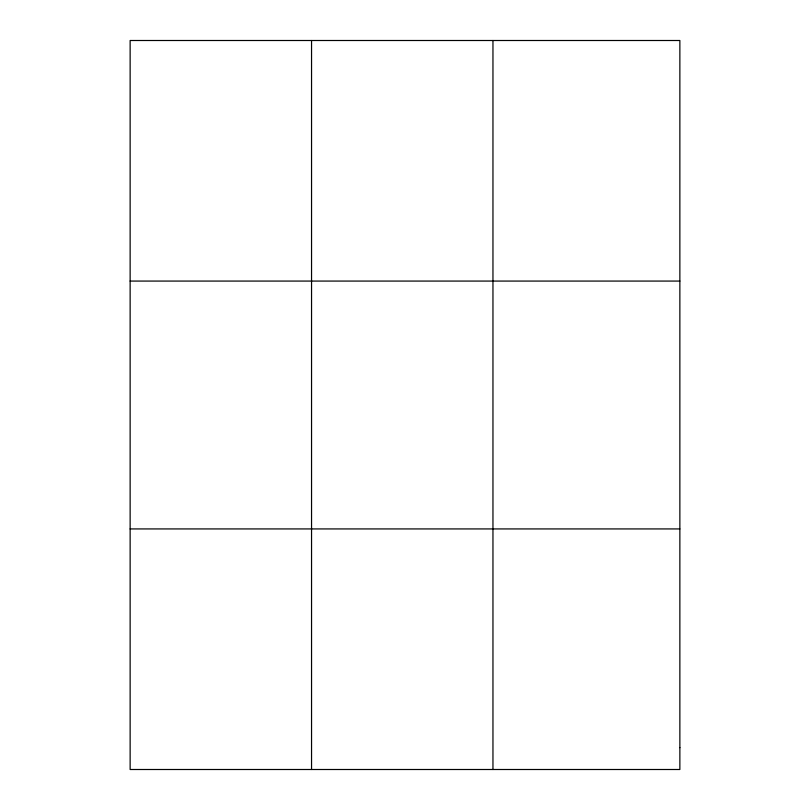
<?xml version="1.0" encoding="UTF-8"?>
<svg xmlns="http://www.w3.org/2000/svg" width="810" height="810" viewBox="0 0 810 810"><rect width="100%" height="100%" fill="white"/><g stroke="black" fill="none" stroke-linecap="round" stroke-linejoin="round"><path stroke-width="1.21" d="M311.546 769.5L311.546 40.5M492.956 769.5L492.956 40.5M130.137 281.07L679.863 281.07M130.137 528.93L679.863 528.93M679.863 747.63L679.863 769.5L130.137 769.5L130.137 40.5L679.863 40.5L679.863 747.63"/></g></svg>
